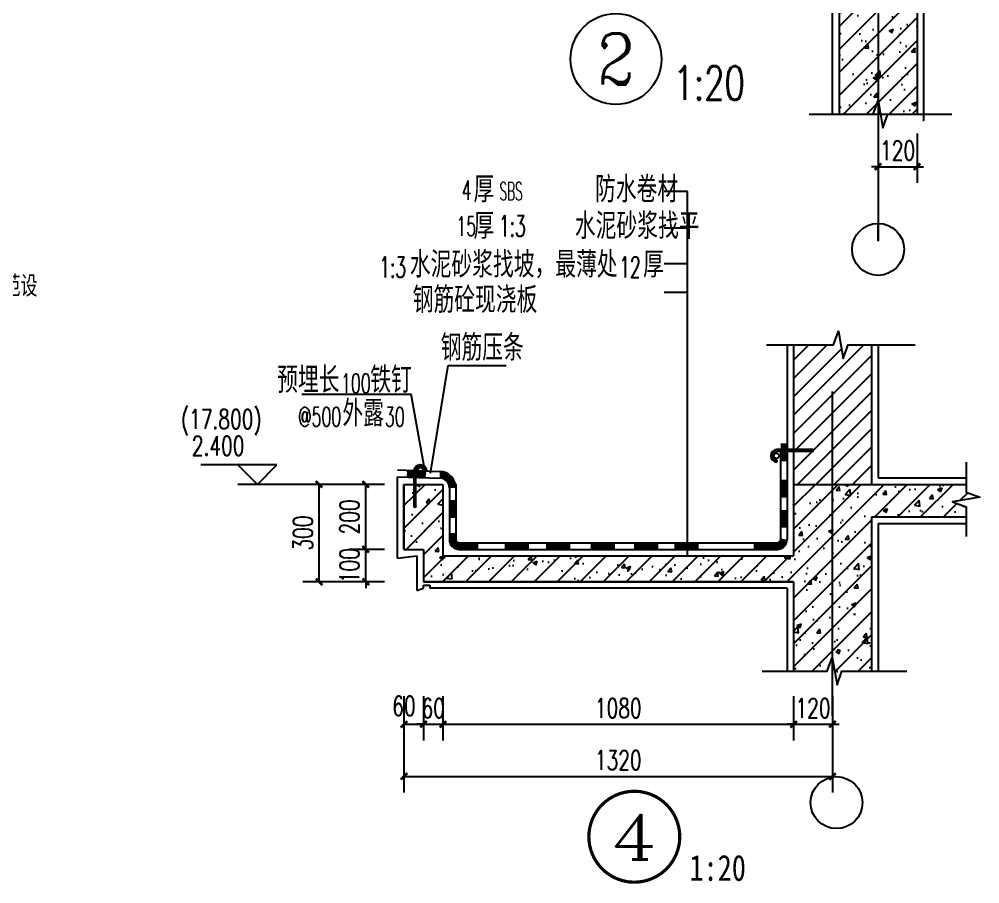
# Model space of a CAD drawing. Extents: x -522490 to 417652, y 450811 to 1108047.
# Drawn here: x 370251 to 376168, y 461139 to 466463 of the extents above; entities that cross this region are included whole.
import ezdxf
from ezdxf.enums import TextEntityAlignment as Align

# ---------------------------------------------------------------- set-up
doc = ezdxf.new("R2010")
doc.units = 0
doc.header["$LTSCALE"] = 1000
doc.header["$MEASUREMENT"] = 0
for name, color, linetype in [('4-LINE', 7, 'Continuous'), ('AXIS', 3, 'Continuous'), ('AXIS_TEXT', 7, 'Continuous'), ('DIM_ELEV', 3, 'Continuous'), ('DIM_SYMB', 3, 'Continuous'), ('DOTE', 1, 'Continuous'), ('PUB_DIM', 3, 'Continuous'), ('PUB_TEXT', 7, 'Continuous'), ('WALL', 9, 'Continuous'), ('填充', 251, 'Continuous'), ('粉刷面层', 15, 'Continuous')]:
    doc.layers.add(name, color=color, linetype=linetype)
doc.styles.add('_HZTXT', font='txt.shx', dxfattribs={"width": 0.8, "bigfont": 'hztxt.shx'})
doc.styles.add('_SIMPLEX', font='SIMPLEX.shx', dxfattribs={"width": 0.6})
doc.styles.add('_TCH_AXIS', font='COMPLEX', dxfattribs={"bigfont": 'GBCBIG'})
doc.styles.add('_TCH_DIM', font='SIMPLEX', dxfattribs={"bigfont": 'GBCBIG'})
doc.styles.add('_TCH_DIM_T3', font='SIMPLEX', dxfattribs={"width": 0.705882, "bigfont": 'GBCBIG'})
doc.styles.add('COMP', font='complex', dxfattribs={"bigfont": 'hztxt'})
doc.styles.add('COMPLEX', font='COMPLEX')
doc.styles.add('DIM_FONT', font='SIMPLEX.shx', dxfattribs={"width": 0.8, "bigfont": 'hztxt.shx'})
doc.styles.add('黑体', font='simhei.ttf')
doc.dimstyles.new('_TCH_ARCH&&20', dxfattribs={"dimtxt": 59.5, "dimasz": 20, "dimexe": 50, "dimexo": 60, "dimgap": 20, "dimtad": 1, "dimdec": 0, "dimzin": 0, "dimdsep": 46, "dimtxsty": '_TCH_DIM_T3', "dimblk": 'ARCHTICK', "dimcen": 0.09, "dimclrt": 7, "dimazin": 2, "dimtfac": 1, "dimtdec": 0, "dimtix": 1, "dimtmove": 2, "dimatfit": 3, "dimfxl": 0, "dimtolj": 1, "dimtzin": 0, "dimarcsym": 0})

# ---------------------------------------------------------------- blocks, each defined once
blk = doc.blocks.new('_ArchTick')
at = {"color": 0, "linetype": 'ByBlock', "const_width": 0.4}
blk.add_lwpolyline([(-0.5, -0.5), (0.5, 0.5)], dxfattribs=at)
blk = doc.blocks.new('*D66')
at = {"layer": 'Defpoints', "color": 0}
for p in [(334024.2, 468846.4), (334144.2, 468846.4), (334144.2, 468684.4)]:
    blk.add_point(p, dxfattribs=at)
at = {"layer": 'PUB_DIM', "color": 0, "lineweight": -2}
for p, q in [((334024.2, 468786.4), (334024.2, 468634.4)), ((334144.2, 468786.4), (334144.2, 468634.4)), ((334024.2, 468684.4), (334004.2, 468684.4)), ((334024.2, 468684.4), (334144.2, 468684.4)), ((334144.2, 468684.4), (334164.2, 468684.4))]:
    blk.add_line(p, q, dxfattribs=at)
at = {"layer": 'PUB_DIM', "color": 0, "lineweight": -2, "xscale": 20, "yscale": 20, "zscale": 20}
blk.add_blockref('_ArchTick', (334024.2, 468684.4), dxfattribs=at)
at = {"layer": 'PUB_DIM', "color": 0, "lineweight": -2, "xscale": 20, "yscale": 20, "zscale": 20, "rotation": 180}
blk.add_blockref('_ArchTick', (334144.2, 468684.4), dxfattribs=at)
at = {"layer": 'PUB_DIM', "color": 7, "insert": (334084.2, 468734.2), "char_height": 59.5, "attachment_point": 5, "style": '_TCH_DIM_T3'}
blk.add_mtext('\\A1;120', dxfattribs=at)
blk = doc.blocks.new('JIE2')
at = {"layer": 'PUB_TEXT', "style": '_HZTXT', "width": 0.8}
blk.add_text('4@150x150双向钢筋网），按屋面施工规范设', height=64.8, dxfattribs=at).set_placement((336655.8, 470310.9, 0))
blk = doc.blocks.new('A$C66B81AE5')
for p, q in [((3.6, 55.1), (0, 55.1)), ((22, -18.2), (22, 55.1)), ((25.6, -18.2), (25.6, 55.1))]:
    blk.add_line(p, q)
blk.add_circle((12.7, 56), 5.29)
for centre, radius, start, end in [((12.8, 55.1), 12.8, 0, 180), ((12.8, 55.1), 9.2, 0, 180), ((23.8, -18.2), 1.8, 180, 0)]:
    blk.add_arc(centre, radius, start, end)
blk = doc.blocks.new('_AXISO')
blk.add_circle((0, 0), 0.5)
at = {"layer": 'AXIS_TEXT', "style": 'COMPLEX', "width": 1.041667}
blk.add_attdef('A', text='', height=0.56, dxfattribs=at).set_placement((-0.25, -0.28), (0.25, -0.28), align=Align.FIT)
blk = doc.blocks.new('_INDEX1')
at = {"const_width": 0.035}
blk.add_lwpolyline([(-0.5, 0, 1), (0.5, 0, 1)], format="xyb", close=True, dxfattribs=at)
at = {"style": 'COMP', "width": 2.333333}
blk.add_attdef('1', text='', height=0.5, dxfattribs=at).set_placement((-0.25, -0.25), (0.25, -0.25), align=Align.FIT)
blk = doc.blocks.new('*D46')
at = {"layer": 'Defpoints', "color": 0}
for p in [(333579.5, 463219.9), (333697.4, 463219.9), (333697.4, 463119.9)]:
    blk.add_point(p, dxfattribs=at)
at = {"layer": 'PUB_DIM', "color": 0, "lineweight": -2}
for p, q in [((333579.5, 463219.9), (333579.5, 463239.9)), ((333637.4, 463219.9), (333529.5, 463219.9)), ((333579.5, 463119.9), (333579.5, 463219.9)), ((333637.4, 463119.9), (333529.5, 463119.9)), ((333579.5, 463119.9), (333579.5, 463099.9))]:
    blk.add_line(p, q, dxfattribs=at)
at = {"layer": 'PUB_DIM', "color": 0, "lineweight": -2, "xscale": 20, "yscale": 20, "zscale": 20}
for p, rotation in [((333579.5, 463219.9), 270), ((333579.5, 463119.9), 90)]:
    blk.add_blockref('_ArchTick', p, dxfattribs=dict(at, rotation=rotation))
at = {"layer": 'PUB_DIM', "color": 7, "insert": (333529.8, 463169.9), "char_height": 59.5, "attachment_point": 5, "rotation": 90, "style": '_TCH_DIM_T3'}
blk.add_mtext('\\A1;100', dxfattribs=at)
blk = doc.blocks.new('*D47')
at = {"layer": 'Defpoints', "color": 0}
for p in [(333579.5, 463419.9), (333697.4, 463419.9), (333697.4, 463219.9)]:
    blk.add_point(p, dxfattribs=at)
at = {"layer": 'PUB_DIM', "color": 0, "lineweight": -2}
for p, q in [((333637.4, 463419.9), (333529.5, 463419.9)), ((333579.5, 463219.9), (333579.5, 463419.9)), ((333637.4, 463219.9), (333529.5, 463219.9))]:
    blk.add_line(p, q, dxfattribs=at)
at = {"layer": 'PUB_DIM', "color": 0, "lineweight": -2, "xscale": 20, "yscale": 20, "zscale": 20}
for p, rotation in [((333579.5, 463419.9), 90), ((333579.5, 463219.9), 270)]:
    blk.add_blockref('_ArchTick', p, dxfattribs=dict(at, rotation=rotation))
at = {"layer": 'PUB_DIM', "color": 7, "insert": (333529.8, 463319.9), "char_height": 59.5, "attachment_point": 5, "rotation": 90, "style": '_TCH_DIM_T3'}
blk.add_mtext('\\A1;200', dxfattribs=at)
blk = doc.blocks.new('*D48')
at = {"layer": 'Defpoints', "color": 0}
for p in [(333435.9, 463419.9), (333637.4, 463419.9), (333637.4, 463119.9)]:
    blk.add_point(p, dxfattribs=at)
at = {"layer": 'PUB_DIM', "color": 0, "lineweight": -2}
for p, q in [((333577.4, 463419.9), (333385.9, 463419.9)), ((333435.9, 463119.9), (333435.9, 463419.9)), ((333577.4, 463119.9), (333385.9, 463119.9))]:
    blk.add_line(p, q, dxfattribs=at)
at = {"layer": 'PUB_DIM', "color": 0, "lineweight": -2, "xscale": 20, "yscale": 20, "zscale": 20}
for p, rotation in [((333435.9, 463419.9), 90), ((333435.9, 463119.9), 270)]:
    blk.add_blockref('_ArchTick', p, dxfattribs=dict(at, rotation=rotation))
at = {"layer": 'PUB_DIM', "color": 7, "insert": (333386.2, 463269.9), "char_height": 59.5, "attachment_point": 5, "rotation": 90, "style": '_TCH_DIM_T3'}
blk.add_mtext('\\A1;300', dxfattribs=at)
blk = doc.blocks.new('*D49')
at = {"layer": 'Defpoints', "color": 0}
for p in [(333697.4, 462827.4), (333757.4, 462827.4), (333757.4, 462681.2)]:
    blk.add_point(p, dxfattribs=at)
at = {"layer": 'PUB_DIM', "color": 0, "lineweight": -2}
for p, q in [((333697.4, 462767.4), (333697.4, 462631.2)), ((333757.4, 462767.4), (333757.4, 462631.2)), ((333697.4, 462681.2), (333757.4, 462681.2))]:
    blk.add_line(p, q, dxfattribs=at)
at = {"layer": 'PUB_DIM', "color": 0, "lineweight": -2, "xscale": 20, "yscale": 20, "zscale": 20, "rotation": 180}
blk.add_blockref('_ArchTick', (333697.4, 462681.2), dxfattribs=at)
at = {"layer": 'PUB_DIM', "color": 0, "lineweight": -2, "xscale": 20, "yscale": 20, "zscale": 20}
blk.add_blockref('_ArchTick', (333757.4, 462681.2), dxfattribs=at)
at = {"layer": 'PUB_DIM', "color": 7, "insert": (333697.4, 462737.6), "char_height": 59.5, "attachment_point": 5, "style": '_TCH_DIM_T3'}
blk.add_mtext('\\A1;60', dxfattribs=at)
blk = doc.blocks.new('*D50')
at = {"layer": 'Defpoints', "color": 0}
for p in [(333757.4, 462827.4), (333817.4, 462827.4), (333817.4, 462681.2)]:
    blk.add_point(p, dxfattribs=at)
at = {"layer": 'PUB_DIM', "color": 0, "lineweight": -2}
for p, q in [((333757.4, 462767.4), (333757.4, 462631.2)), ((333817.4, 462767.4), (333817.4, 462631.2)), ((333757.4, 462681.2), (333737.4, 462681.2)), ((333757.4, 462681.2), (333817.4, 462681.2)), ((333817.4, 462681.2), (333837.4, 462681.2))]:
    blk.add_line(p, q, dxfattribs=at)
at = {"layer": 'PUB_DIM', "color": 0, "lineweight": -2, "xscale": 20, "yscale": 20, "zscale": 20}
blk.add_blockref('_ArchTick', (333757.4, 462681.2), dxfattribs=at)
at = {"layer": 'PUB_DIM', "color": 0, "lineweight": -2, "xscale": 20, "yscale": 20, "zscale": 20, "rotation": 180}
blk.add_blockref('_ArchTick', (333817.4, 462681.2), dxfattribs=at)
at = {"layer": 'PUB_DIM', "color": 7, "insert": (333787.4, 462730.9), "char_height": 59.5, "attachment_point": 5, "style": '_TCH_DIM_T3'}
blk.add_mtext('\\A1;60', dxfattribs=at)
blk = doc.blocks.new('*D51')
at = {"layer": 'Defpoints', "color": 0}
for p in [(333817.4, 462827.4), (334897.4, 462827.4), (334897.4, 462681.2)]:
    blk.add_point(p, dxfattribs=at)
at = {"layer": 'PUB_DIM', "color": 0, "lineweight": -2}
for p, q in [((333817.4, 462767.4), (333817.4, 462631.2)), ((334897.4, 462767.4), (334897.4, 462631.2)), ((333817.4, 462681.2), (334897.4, 462681.2))]:
    blk.add_line(p, q, dxfattribs=at)
at = {"layer": 'PUB_DIM', "color": 0, "lineweight": -2, "xscale": 20, "yscale": 20, "zscale": 20, "rotation": 180}
blk.add_blockref('_ArchTick', (333817.4, 462681.2), dxfattribs=at)
at = {"layer": 'PUB_DIM', "color": 0, "lineweight": -2, "xscale": 20, "yscale": 20, "zscale": 20}
blk.add_blockref('_ArchTick', (334897.4, 462681.2), dxfattribs=at)
at = {"layer": 'PUB_DIM', "color": 7, "insert": (334357.4, 462730.9), "char_height": 59.5, "attachment_point": 5, "style": '_TCH_DIM_T3'}
blk.add_mtext('\\A1;1080', dxfattribs=at)
blk = doc.blocks.new('*D52')
at = {"layer": 'Defpoints', "color": 0}
for p in [(334897.4, 462827.4), (335017.4, 462827.4), (335017.4, 462681.2)]:
    blk.add_point(p, dxfattribs=at)
at = {"layer": 'PUB_DIM', "color": 0, "lineweight": -2}
for p, q in [((334897.4, 462767.4), (334897.4, 462631.2)), ((335017.4, 462767.4), (335017.4, 462631.2)), ((334897.4, 462681.2), (334877.4, 462681.2)), ((334897.4, 462681.2), (335017.4, 462681.2)), ((335017.4, 462681.2), (335037.4, 462681.2))]:
    blk.add_line(p, q, dxfattribs=at)
at = {"layer": 'PUB_DIM', "color": 0, "lineweight": -2, "xscale": 20, "yscale": 20, "zscale": 20}
blk.add_blockref('_ArchTick', (334897.4, 462681.2), dxfattribs=at)
at = {"layer": 'PUB_DIM', "color": 0, "lineweight": -2, "xscale": 20, "yscale": 20, "zscale": 20, "rotation": 180}
blk.add_blockref('_ArchTick', (335017.4, 462681.2), dxfattribs=at)
at = {"layer": 'PUB_DIM', "color": 7, "insert": (334957.4, 462730.9), "char_height": 59.5, "attachment_point": 5, "style": '_TCH_DIM_T3'}
blk.add_mtext('\\A1;120', dxfattribs=at)
blk = doc.blocks.new('*D53')
at = {"layer": 'Defpoints', "color": 0}
for p in [(333697.4, 462699.3), (335017.4, 462699.3), (335017.4, 462520.7)]:
    blk.add_point(p, dxfattribs=at)
at = {"layer": 'PUB_DIM', "color": 0, "lineweight": -2}
for p, q in [((333697.4, 462639.3), (333697.4, 462470.7)), ((335017.4, 462639.3), (335017.4, 462470.7)), ((333697.4, 462520.7), (335017.4, 462520.7))]:
    blk.add_line(p, q, dxfattribs=at)
at = {"layer": 'PUB_DIM', "color": 0, "lineweight": -2, "xscale": 20, "yscale": 20, "zscale": 20, "rotation": 180}
blk.add_blockref('_ArchTick', (333697.4, 462520.7), dxfattribs=at)
at = {"layer": 'PUB_DIM', "color": 0, "lineweight": -2, "xscale": 20, "yscale": 20, "zscale": 20}
blk.add_blockref('_ArchTick', (335017.4, 462520.7), dxfattribs=at)
at = {"layer": 'PUB_DIM', "color": 7, "insert": (334357.4, 462570.4), "char_height": 59.5, "attachment_point": 5, "style": '_TCH_DIM_T3'}
blk.add_mtext('\\A1;1320', dxfattribs=at)
blk = doc.blocks.new('JIE1')
at = {"layer": '填充'}
h = blk.add_hatch(dxfattribs=at)
h.set_pattern_fill('钢筋混凝土', color=256, scale=20, style=0)
h.set_pattern_definition([(45, (-41431.337, 1385177.4), (-35.355339, 35.355339), []), (50, (-41431.34, 1385177.4), (143.452037, -12.550427), [15, -165]), (355, (-41431.34, 1385177.4), (-27.750267, 150.438427), [12, -132]), (100.4514, (-41419.38, 1385176.36), (115.701876, 137.887908), [12.748038, -140.228422]), (46.1842, (-41431.34, 1385217.4), (213.44821, -33.103803), [22.5, -247.5]), (96.6356, (-41413.55, 1385214.64), (186.93254, 194.823574), [19.12206, -210.3426]), (351.1842, (-41431.34, 1385217.4), (186.93239, 194.82372), [18, -198]), (21, (-41411.34, 1385207.4), (119.38141, -80.523778), [15, -165]), (326, (-41411.34, 1385207.4), (48.663066, 145.03001), [12, -132]), (71.4514, (-41401.39, 1385200.69), (168.044526, 64.5061), [12.748038, -140.228422]), (37.5, (-41431.337, 1385177.4), (2.431971, 66.5787708), [0, -130.4, 0, -134, 0, -132.5]), (7.5, (-41431.34, 1385177.4), (52.6139075, 78.8823424), [0, -76.4, 0, -127.4, 0, -50.5]), (327.5, (-41475.937, 1385177.4), (106.7644872, -4.5109743), [0, -50, 0, -156, 0, -207]), (317.5, (-41495.94, 1385177.4), (116.637234, 20.0209965), [0, -65, 0, -103.6, 0, -147])])
h.paths.add_polyline_path([(333904.2, 468846.4), (334144.2, 468846.4), (334144.2, 470208.1), (334144.2, 470366.4), (334144.2, 470255.6), (334144.2, 470316.4), (334144.2, 470116.4), (334024.2, 470116.4), (334024.2, 469516.4), (332840, 469516.4), (332855.9, 469510.6), (332729.9, 469488.4), (332792.9, 469466), (332792.9, 469396.4), (333904.2, 469396.4)])
edge = h.paths.add_edge_path(flags=17)
edge.add_line((334144.2, 469737.9), (333968, 469737.9))
edge.add_line((333968, 469737.9), (333968, 469827.1))
edge.add_line((333968, 469827.1), (334144.2, 469813.3))
edge.add_line((334144.2, 469813.3), (334144.2, 469737.9))
edge.add_line((334009.3, 469737.9), (334139, 469737.9))
edge.add_line((334139, 469737.9), (334144.2, 469827.1))
edge.add_line((334144.2, 469827.1), (334009.3, 469827.1))
edge.add_line((334009.3, 469827.1), (334009.3, 469737.9))
at = {"layer": 'AXIS'}
blk.add_line((334024.2, 468455.4), (334024.2, 468509.7), dxfattribs=at)
for centre, radius in [((333216.8, 469015.9), 140), ((334024.2, 468429.7), 80)]:
    blk.add_circle(centre, radius, dxfattribs=at)
at = {"layer": 'DIM_SYMB'}
blk.add_lwpolyline([(333811.4, 468846.4), (334008.9, 468846.4), (334024.2, 468888.4), (334039, 468804.4), (334053.9, 468846.4), (334251.4, 468846.4)], dxfattribs=at)
at = {"layer": 'DOTE'}
blk.add_line((334024.2, 470468.9), (334024.2, 468455.4), dxfattribs=at)
at = {"layer": 'WALL'}
for p, q in [((334144.2, 470116.4), (334144.2, 468846.4)), ((333904.2, 469396.4), (333904.2, 468846.4)), ((333824.2, 468846.4), (334144.2, 468846.4))]:
    blk.add_line(p, q, dxfattribs=at)
at = {"layer": '粉刷面层'}
for points in [[(334004.1, 469536.9), (334004.1, 470136.4), (334164.2, 470144.5), (334164.2, 470144.5), (334164.2, 470144.5), (334164.2, 470144.5), (334164.2, 470144.5), (334164.2, 468826.4), (334164.2, 468826.4)], [(333884.2, 468846.4), (333884.2, 469376.4), (332792.9, 469376.4)]]:
    blk.add_lwpolyline(points, dxfattribs=at)
blk.add_lwpolyline([(333804.2, 468826.4), (333804.2, 468826.4)], close=True, dxfattribs=at)
at = {"layer": 'AXIS_TEXT', "style": '_TCH_AXIS', "width": 1.337771}
blk.add_text('2', height=157.6, dxfattribs=at).set_placement((333158.5, 468937.1), (333275.1, 468937.1), align=Align.FIT)
at = {"layer": 'AXIS_TEXT', "style": '_TCH_DIM', "width": 0.705882}
blk.add_text('1:20', height=104.12, dxfattribs=at).set_placement((333393.8, 468889.9))
at = {"layer": 'PUB_DIM'}
dim = blk.add_aligned_dim(p1=(334024.2, 468846.4), p2=(334144.2, 468846.4), distance=-162, dimstyle='_TCH_ARCH&&20', dxfattribs=at)
dim.commit()
dim.dimension.update_dxf_attribs({"geometry": '*D66', "text_midpoint": (334084.2, 468734.2)})
blk = doc.blocks.new('JIE4')
h = blk.add_hatch()
h.set_pattern_fill('普通砖', color=252, scale=30, style=0)
h.set_pattern_definition([(45, (127975.25, 427528.054), (-28.2135606, 28.2135606), [])])
edge = h.paths.add_edge_path()
edge.add_ellipse((334926, 463524.4), major_axis=(-1.91, 1.91), ratio=1, start_angle=135, end_angle=315, ccw=False)
edge.add_line((334926, 463521.7), (334897.4, 463521.7))
edge.add_line((334897.4, 463521.7), (334897.4, 463419.9))
edge.add_line((334897.4, 463419.9), (335137.4, 463419.9))
edge.add_line((335137.4, 463419.9), (335137.4, 463849.7))
edge.add_line((335137.4, 463849.7), (335065.2, 463849.7))
edge.add_line((335065.2, 463849.7), (335050.2, 463807.7))
edge.add_line((335050.2, 463807.7), (335035.4, 463891.7))
edge.add_line((335035.4, 463891.7), (335020.2, 463849.7))
edge.add_line((335020.2, 463849.7), (334897.4, 463849.7))
edge.add_line((334897.4, 463849.7), (334897.4, 463527.1))
edge.add_line((334897.4, 463527.1), (334926, 463527.1))
h = blk.add_hatch()
h.set_pattern_fill('钢筋混凝土', color=256, scale=20, style=0)
h.set_pattern_definition([(45, (-11332.174, 749612.9), (-35.355339, 35.355339), []), (50, (-11332.17, 749612.9), (143.452037, -12.550427), [15, -165]), (355, (-11332.17, 749612.9), (-27.750267, 150.438427), [12, -132]), (100.4514, (-11320.22, 749611.85), (115.701876, 137.88791), [12.74804, -140.228422]), (46.1842, (-11332.17, 749652.9), (213.44821, -33.1038), [22.5, -247.5]), (96.6356, (-11314.39, 749650.14), (186.93254, 194.82357), [19.12206, -210.3426]), (351.1842, (-11332.17, 749652.9), (186.93239, 194.82372), [18, -198]), (21, (-11312.17, 749642.9), (119.38141, -80.523778), [15, -165]), (326, (-11312.17, 749642.9), (48.663066, 145.03001), [12, -132]), (71.4514, (-11302.23, 749636.19), (168.044526, 64.5061), [12.74804, -140.228422]), (37.5, (-11332.174, 749612.9), (2.431971, 66.578771), [0, -130.4, 0, -134, 0, -132.5]), (7.5, (-11332.174, 749612.9), (52.613907, 78.882342), [0, -76.4, 0, -127.4, 0, -50.5]), (327.5, (-11376.774, 749612.9), (106.764487, -4.5109743), [0, -50, 0, -156, 0, -207]), (317.5, (-11396.77, 749612.9), (116.637234, 20.020996), [0, -65, 0, -103.6, 0, -147])])
h.paths.add_polyline_path([(333733.9, 463351.9, -1), (333728.5, 463351.9), (333728.5, 463419.9), (333697.4, 463419.9), (333697.4, 463219.9), (333757.4, 463219.9), (333757.4, 463119.9), (334897.4, 463119.9), (334897.4, 462844.4), (335001.2, 462844.4), (335017.4, 462889), (335017.4, 463419.9), (334897.4, 463419.9), (334897.4, 463199.9), (333817.4, 463199.9), (333817.4, 463419.9), (333733.9, 463419.9)])
h.paths.add_polyline_path([(335137.4, 463319.9), (335428.9, 463319.9), (335428.9, 463351.1), (335386.9, 463366), (335470.9, 463380.8), (335428.9, 463396.1), (335428.9, 463419.9), (335017.4, 463419.9), (335017.4, 462881.2), (335031.3, 462802.4), (335046.2, 462844.4), (335137.4, 462844.4)])
for p, q in [((334570.9, 463199.9), (334570.9, 464321.5, 0)), ((333778.7, 463454.2, 0), (333833.7, 463786.2, 0)), ((333833.7, 463786.2, 0), (334012.4, 463786.2, 0)), ((333383, 463698.1, 0), (333719.5, 463698.1, 0)), ((333763.8, 463452.7, 0), (333719.5, 463698.1, 0)), ((333867.4, 463219.9), (334847.4, 463219.9)), ((333737.4, 463093.4), (333757.4, 463099.9)), ((333757.4, 463099.9), (333757.4, 463109.9)), ((333757.4, 463109.9), (333777.4, 463109.9)), ((333777.4, 463109.9), (333777.4, 463099.9))]:
    blk.add_line(p, q)
at = {"color": 4}
for p, q in [((334877.4, 463849.7), (334877.4, 463249.9)), ((335157.4, 463849.7), (335157.4, 463439.9)), ((333677.4, 463192.8, 0), (333677.4, 463443.2)), ((333677.4, 463443.2), (333807.4, 463439.3)), ((333837.4, 463409.3), (333837.4, 463249.9)), ((335157.4, 463299.9), (335157.4, 462844.4)), ((334877.4, 463099.9), (333777.4, 463099.9)), ((334877.4, 463099.9), (334877.4, 462844.4))]:
    blk.add_line(p, q, dxfattribs=at)
at = {"color": 5}
for p, q in [((334897.4, 463849.7), (334897.4, 463199.9)), ((335137.4, 463849.7), (335137.4, 463419.9)), ((333817.4, 463419.9), (333817.4, 463199.9)), ((334897.4, 463419.9), (335428.9, 463419.9)), ((335137.4, 463319.9), (335428.9, 463319.9)), ((335137.4, 463319.9), (335137.4, 462844.4)), ((333817.4, 463199.9), (334897.4, 463199.9)), ((334897.4, 463119.9), (333757.4, 463119.9)), ((334897.4, 463119.9), (334897.4, 462844.4))]:
    blk.add_line(p, q, dxfattribs=at)
at = {"color": 1}
blk.add_line((335017.4, 462706.9), (335017.4, 463705.9), dxfattribs=at)
at = {"color": 6}
for p, q in [((334857.4, 463527.1), (334857.4, 463249.9)), ((333677.4, 463465), (333807.4, 463459.3)), ((333857.4, 463422), (333857.4, 463249.9)), ((333867.4, 463239.9), (334847.4, 463239.9))]:
    blk.add_line(p, q, dxfattribs=at)
at = {"color": 6, "const_width": 20}
for points in [[(334867.4, 463546.3), (334867.4, 463491.4)], [(333706.2, 463452.9), (333764.8, 463451.1)], [(334867.4, 463434.4), (334867.4, 463379.5)], [(333847.4, 463371.8), (333847.4, 463316.9)], [(334867.4, 463341.3), (334867.4, 463286.4)], [(333847, 463270.3), (333847.3, 463251.5), (333848.6, 463243.5), (333851.7, 463238.5), (333857.8, 463233.3), (333862.6, 463230.5), (333869.6, 463229.5), (333878.4, 463229.5)], [(333926.4, 463229.9), (333874.7, 463229.9)], [(334082.1, 463229.9), (334007.3, 463229.9)], [(334209.3, 463229.9), (334134.6, 463229.9)], [(334347, 463229.9), (334272.2, 463229.9)], [(334481, 463229.9), (334406.3, 463229.9)], [(334604.7, 463229.9), (334529.9, 463229.9)], [(334848.9, 463229.9), (334774.1, 463229.9)], [(334867.7, 463251.7), (334865.9, 463241.9), (334861.2, 463236.3), (334855, 463231.6), (334842.9, 463228.9), (334829.1, 463229.4)]]:
    blk.add_lwpolyline(points, dxfattribs=at)
blk.add_lwpolyline([(333847.4, 463409.3, 0.414214), (333807.4, 463449.3)], format="xyb", dxfattribs=at)
at = {"color": 6}
for centre, radius, start, end in [((333807.4, 463409.3), 50, 0, 90), ((333867.4, 463249.9), 10, 180, 270)]:
    blk.add_arc(centre, radius, start, end, dxfattribs=at)
at = {"color": 4}
blk.add_arc((333807.4, 463409.3), 30, 0, 90, dxfattribs=at)
for centre, radius, start, end in [((333867.4, 463249.9), 30, 180, 270), ((334847.4, 463249.9), 30, 270, 0), ((334847.4, 463249.9), 10, 270, 0)]:
    blk.add_arc(centre, radius, start, end)
at = {"layer": '4-LINE', "color": 5}
for p, q in [((333697.4, 463219.9, 0), (333697.4, 463419.9, 0)), ((333697.4, 463419.9, 0), (333697.4, 463219.9, 0)), ((333697.4, 463419.9, 0), (333817.4, 463419.9, 0)), ((333817.4, 463419.9, 0), (333817.4, 463199.9)), ((333697.4, 463219.9, 0), (333757.4, 463219.9, 0)), ((333757.4, 463219.9, 0), (333757.4, 463119.9))]:
    blk.add_line(p, q, dxfattribs=at)
at = {"layer": '4-LINE', "color": 4}
for p, q in [((333677.4, 463192.8, 0), (333737.4, 463199.9, 0)), ((333737.4, 463199.9, 0), (333737.4, 463093.4))]:
    blk.add_line(p, q, dxfattribs=at)
at = {"layer": 'DIM_ELEV'}
for p, q in [((333305.9, 463479.9, -44131.5), (333071.9, 463479.9, -44131.5)), ((333245.9, 463419.9, -44131.5), (333185.9, 463479.9, -44131.5)), ((333245.9, 463419.9, -44131.5), (333305.9, 463479.9, -44131.5)), ((333385.9, 463419.9, -44131.5), (333185.9, 463419.9, -44131.5))]:
    blk.add_line(p, q, dxfattribs=at)
at = {"layer": 'DIM_SYMB', "elevation": -44131.5}
for points in [[(334813.8, 463849.7), (335020.2, 463849.7), (335035.4, 463891.7), (335050.2, 463807.7), (335065.2, 463849.7), (335271.5, 463849.7)], [(335428.9, 463488.1), (335428.9, 463396.1), (335470.9, 463380.8), (335386.9, 463366), (335428.9, 463351.1), (335428.9, 463259)], [(334800.7, 462844.4), (335001.2, 462844.4), (335016.4, 462886.4), (335031.3, 462802.4), (335046.2, 462844.4), (335246.6, 462844.4)]]:
    blk.add_lwpolyline(points, dxfattribs=at)
at = {"layer": 'DOTE', "color": 4}
for p, q in [((335157.4, 463439.9), (335428.9, 463439.9)), ((335157.4, 463299.9), (335428.9, 463299.9))]:
    blk.add_line(p, q, dxfattribs=at)
at = {"layer": 'DOTE', "color": 5}
blk.add_line((333757.4, 463119.9), (334897.4, 463119.9), dxfattribs=at)
at = {"layer": 'PUB_TEXT'}
for p, q in [((334570.9, 464321.5, 0), (334498.9, 464321.5, 0)), ((334570.9, 464208.8, 0), (334498.9, 464208.8, 0)), ((334570.9, 464099.4, 0), (334498.9, 464099.4, 0)), ((334570.9, 464011.2, 0), (334498.9, 464011.2, 0))]:
    blk.add_line(p, q, dxfattribs=at)
at = {"xscale": 1.500000750645995, "yscale": 1.500000750645995, "zscale": 1.500000750645995, "rotation": 90}
blk.add_blockref('A$C66B81AE5', (334928.7, 463488.7, 0), dxfattribs=at)
at = {"xscale": -1.500000750645995, "yscale": 1.500000750645995, "zscale": 1.500000749998435}
blk.add_blockref('A$C66B81AE5', (333766.9, 463379.2, 0), dxfattribs=at)
at = {"layer": 'AXIS', "xscale": 160, "yscale": 160, "zscale": 160}
blk.add_blockref('_AXISO', (335029.7, 462439.9, 0), dxfattribs=at)
at = {"layer": 'PUB_TEXT'}
ref = blk.add_blockref('_INDEX1', (334406.8, 462334.9, 0), dxfattribs=dict(at, xscale=280, yscale=280, zscale=280))
ref.add_attrib('1', '4', dxfattribs={"layer": '0', "height": 140, "style": 'COMP', "width": 1.3125}).set_placement((334336.8, 462264.9, 0), (334476.8, 462264.9, 0), align=Align.FIT)
for s, height, style, width, p in [('厚     防水卷材', 80, '_HZTXT', 0.8, (333911.7, 464288.3, 0)), ('4', 59.3, '_SIMPLEX', 0.6, (333875.2, 464296.4, 0)), ('SBS', 55.25, 'DIM_FONT', 0.494118, (333991.6, 464295.1)), ('15', 59.3, '_SIMPLEX', 0.6, (333858.6, 464185.3, 0)), ('厚    水泥砂浆找平', 80, '_HZTXT', 0.8, (333911.7, 464175.6, 0)), ('1:3', 64, '_SIMPLEX', 0.6, (333989.7, 464183.7)), ('水泥砂浆找坡，最薄处', 80, '_HZTXT', 0.8, (333715.4, 464056.7, 0)), ('厚', 80, '_HZTXT', 0.8, (334433.8, 464056.7, 0)), ('1:3', 64, '_SIMPLEX', 0.6, (333621.2, 464056.7, 0)), ('12', 64, '_SIMPLEX', 0.6, (334360.2, 464056.7, 0)), ('钢筋砼现浇板', 80, '_HZTXT', 0.8, (333724.2, 463948, 0)), ('钢筋压条', 80, '_HZTXT', 0.8, (333810.5, 463800.9, 0)), ('预埋长', 80, '_HZTXT', 0.8, (333306.8, 463701.5)), ('铁钉', 80, '_HZTXT', 0.8, (333593.5, 463701.5)), ('100', 59.3, '_SIMPLEX', 0.6, (333503.4, 463701.5)), ('外露', 80, '_HZTXT', 0.8, (333507.6, 463598.4)), ('(17.800)', 59.5, '_TCH_DIM', 0.705882, (333010.3, 463591.2, -44131.5)), ('@500', 59.3, '_SIMPLEX', 0.6, (333371.5, 463598.4)), ('30', 59.3, '_SIMPLEX', 0.6, (333638.5, 463598.4)), ('2.400', 59.5, '_TCH_DIM', 0.705882, (333043.9, 463508.9, -44131.5)), ('  1:20', 80, '黑体', 0.8, (334489.4, 462199.1, 1424))]:
    blk.add_text(s, height=height, dxfattribs=dict(at, style=style, width=width)).set_placement(p)
at = {"layer": 'PUB_DIM'}
for p1, p2, distance, picture, middle in [((333637.4, 463119.9, -44131.5), (333637.4, 463419.9, -44131.5), 201.4, '*D48', (333386.2, 463269.9, -44131.5)), ((333697.4, 463219.9, -44131.5), (333697.4, 463419.9, -44131.5), 117.8, '*D47', (333529.8, 463319.9, -44131.5)), ((333697.4, 463119.9, -44131.5), (333697.4, 463219.9, -44131.5), 117.8, '*D46', (333529.8, 463169.9, -44131.5)), ((333757.4, 462827.4, -44131.5), (333817.4, 462827.4, -44131.5), -146.2, '*D50', (333787.4, 462730.9, -44131.5)), ((333817.4, 462827.4, -44131.5), (334897.4, 462827.4, -44131.5), -146.2, '*D51', (334357.4, 462730.9, -44131.5)), ((334897.4, 462827.4, -44131.5), (335017.4, 462827.4, -44131.5), -146.2, '*D52', (334957.4, 462730.9, -44131.5)), ((333697.4, 462699.3, -44131.5), (335017.4, 462699.3, -44131.5), -178.6, '*D53', (334357.4, 462570.4, -44131.5))]:
    dim = blk.add_aligned_dim(p1=p1, p2=p2, distance=distance, dimstyle='_TCH_ARCH&&20', dxfattribs=at)
    dim.commit()
    dim.dimension.update_dxf_attribs({"geometry": picture, "text_midpoint": middle})
dim = blk.add_linear_dim(base=(333757.4, 462681.2, -44131.5), p1=(333697.4, 462827.4, -44131.5), p2=(333757.4, 462827.4, -44131.5), angle=0, dimstyle='_TCH_ARCH&&20', dxfattribs=at)
dim.commit()
dim.dimension.update_dxf_attribs({"geometry": '*D49', "text_midpoint": (333697.4, 462737.6, -44131.5), "dimtype": 129})

msp = doc.modelspace()

# ---------------------------------------------------------------- block references
at = {"xscale": 2, "yscale": 2, "zscale": 2}
for name, p in [('JIE1', (-292506.7, -471813.6)), ('JIE2', (-305321.5, -475866.7, 0)), ('JIE4', (-294773.7, -463241.4))]:
    msp.add_blockref(name, p, dxfattribs=at)

doc.saveas('drawing.dxf')
